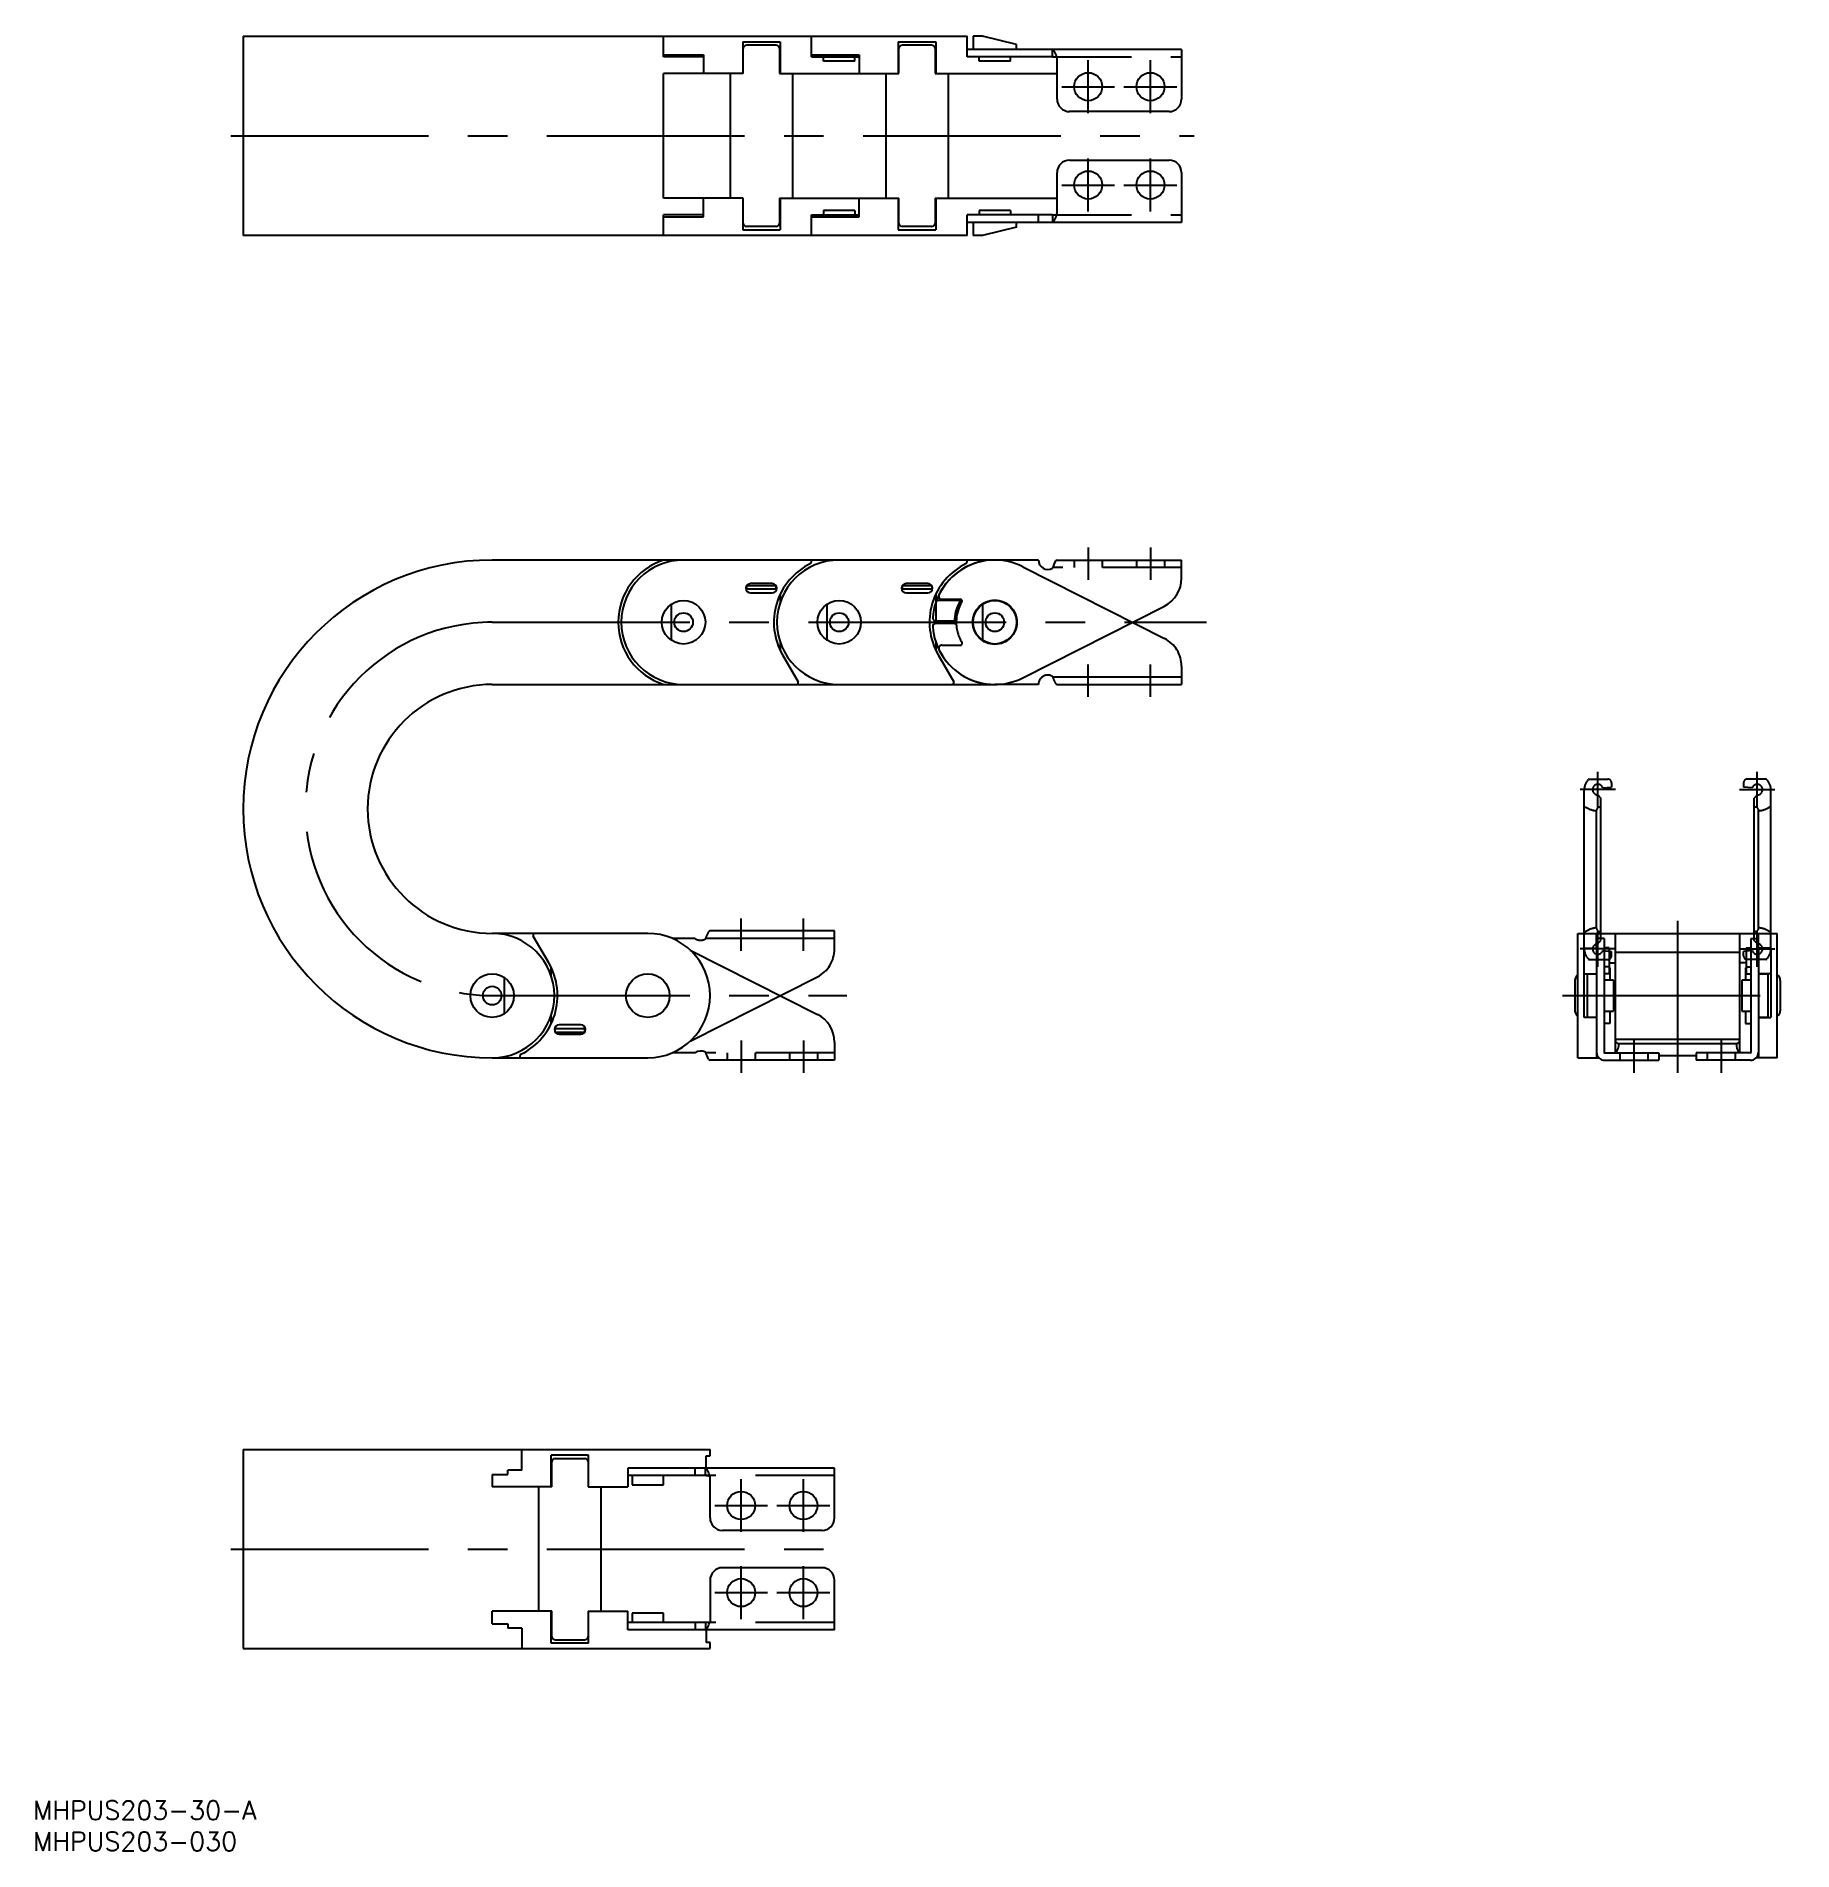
# Model space of a CAD drawing. Extents: x -98 to 184, y -137 to 154.
import ezdxf

# ---------------------------------------------------------------- set-up
doc = ezdxf.new("R2010")
doc.units = 0
for name, pattern in [('CENTER', [50.8, 31.75, -6.35, 6.35, -6.35]), ('DASHED', [19.05, 12.7, -6.35]), ('PHANTOM', [63.5, 31.75, -6.35, 6.35, -6.35, 6.35, -6.35])]:
    doc.linetypes.add(name, pattern=pattern)
doc.layers.get('0').update_dxf_attribs({"linetype": 'CONTINUOUS'})
doc.layers.add('CENTER', color=1, linetype='CENTER')
doc.styles.get("Standard").update_dxf_attribs({"font": 'txt.shx', "height": 3, "bigfont": 'bigfont.shx'})

msp = doc.modelspace()

# ---------------------------------------------------------------- linework, layer by layer
at = {"color": 7, "linetype": 'CONTINUOUS'}
for p, q in [((-65, 154.16), (51.3, 154.16)), ((-65, 154.16), (-65, 122.16)), ((2.55, 150.86), (2.55, 154.16)), ((15.25, 153.26), (21.25, 153.26)), ((15.25, 153.26), (15.25, 148.16)), ((15.35, 151.71), (15.25, 151.71)), ((15.35, 148.16), (15.35, 152.22)), ((20.65, 152.72), (15.85, 152.72)), ((21.15, 152.22), (21.15, 148.16)), ((21.25, 151.71), (21.15, 151.71)), ((21.25, 153.26), (21.25, 148.16)), ((26.3, 150.86), (26.3, 154.16)), ((40.25, 153.26), (46.25, 153.26)), ((40.25, 153.26), (40.25, 148.16)), ((40.35, 151.71), (40.25, 151.71)), ((40.35, 148.16), (40.35, 152.22)), ((45.65, 152.72), (40.85, 152.72)), ((46.15, 152.22), (46.15, 148.16)), ((46.25, 152.06), (46.15, 152.06)), ((46.25, 151.71), (46.15, 151.71)), ((46.25, 153.26), (46.25, 148.16)), ((51.3, 150.86), (51.3, 154.16)), ((85.75, 152.06), (51.3, 152.06)), ((53.75, 154.16), (52.25, 154.16)), ((52.25, 154.16), (52.25, 152.06)), ((59.25, 152.84), (53.75, 154.16)), ((59.25, 152.06), (59.25, 152.84)), ((65, 150.86), (65, 152.06)), ((85.75, 152.06), (85.75, 144.06)), ((2.55, 151.16), (8.95, 151.16)), ((8.95, 150.86), (2.55, 150.86)), ((8.95, 151.16), (8.95, 148.16)), ((15.25, 150.21), (15.35, 150.21)), ((15.25, 149.06), (15.35, 149.06)), ((21.15, 150.21), (21.25, 150.21)), ((21.15, 149.06), (21.25, 149.06)), ((26.3, 151.16), (33.95, 151.16)), ((26.3, 150.86), (33.95, 150.86)), ((27.25, 151.16), (27.25, 150.86)), ((28.25, 150.16), (28.25, 150.86)), ((33.25, 150.16), (28.25, 150.16)), ((33.25, 150.16), (33.25, 150.86)), ((33.95, 151.16), (33.95, 148.16)), ((40.25, 150.21), (40.35, 150.21)), ((40.25, 149.06), (40.35, 149.06)), ((46.15, 150.21), (46.25, 150.21)), ((46.15, 149.06), (46.25, 149.06)), ((65, 150.86), (51.3, 150.86)), ((53.25, 150.16), (53.25, 150.86)), ((58.25, 150.16), (53.25, 150.16)), ((58.25, 150.16), (58.25, 150.86)), ((65.75, 144.06), (65.75, 150.76)), ((2.55, 128.16), (2.55, 148.16)), ((15.35, 148.16), (2.55, 148.16)), ((13.25, 148.16), (13.25, 128.16)), ((21.15, 148.16), (40.35, 148.16)), ((23.25, 148.16), (23.25, 128.16)), ((38.25, 148.16), (38.25, 128.16)), ((46.15, 148.16), (65.75, 148.16)), ((48.25, 148.16), (48.25, 128.16)), ((83.75, 142.06), (67.75, 142.06)), ((67.75, 134.26), (83.75, 134.26)), ((65.75, 125.56), (65.75, 132.26)), ((85.75, 132.26), (85.75, 124.26)), ((15.35, 128.16), (2.55, 128.16)), ((8.95, 125.46), (2.55, 125.46)), ((2.55, 122.16), (2.55, 125.46)), ((8.95, 125.16), (8.95, 128.16)), ((15.25, 128.16), (15.25, 123.06)), ((15.25, 127.26), (15.35, 127.26)), ((15.35, 126.11), (15.25, 126.11)), ((15.35, 124.11), (15.35, 128.16)), ((21.15, 128.16), (40.35, 128.16)), ((21.15, 128.16), (21.15, 124.11)), ((21.15, 127.26), (21.25, 127.26)), ((21.25, 126.11), (21.15, 126.11)), ((21.25, 128.16), (21.25, 123.06)), ((26.3, 125.46), (33.95, 125.46)), ((26.3, 122.16), (26.3, 125.46)), ((27.25, 125.46), (27.25, 125.16)), ((33.25, 126.16), (28.25, 126.16)), ((28.25, 126.16), (28.25, 125.46)), ((33.25, 126.16), (33.25, 125.46)), ((33.95, 125.16), (33.95, 128.16)), ((40.25, 128.16), (40.25, 123.06)), ((40.25, 127.26), (40.35, 127.26)), ((40.35, 126.11), (40.25, 126.11)), ((40.35, 124.11), (40.35, 128.16)), ((46.15, 128.16), (65.75, 128.16)), ((46.15, 128.16), (46.15, 124.11)), ((46.15, 127.26), (46.25, 127.26)), ((46.25, 126.11), (46.15, 126.11)), ((46.25, 128.16), (46.25, 123.06)), ((65, 125.46), (51.3, 125.46)), ((51.3, 122.16), (51.3, 125.46)), ((58.25, 126.16), (53.25, 126.16)), ((53.25, 126.16), (53.25, 125.46)), ((58.25, 126.16), (58.25, 125.46)), ((62.75, 124.26), (62.75, 125.46)), ((65, 125.46), (65, 124.26)), ((2.55, 125.16), (8.95, 125.16)), ((15.25, 124.61), (15.35, 124.61)), ((15.25, 123.06), (21.25, 123.06)), ((20.65, 123.61), (15.85, 123.61)), ((21.15, 124.61), (21.25, 124.61)), ((26.3, 125.16), (33.95, 125.16)), ((40.25, 124.61), (40.35, 124.61)), ((40.25, 123.06), (46.25, 123.06)), ((45.65, 123.61), (40.85, 123.61)), ((46.15, 124.61), (46.25, 124.61)), ((46.25, 124.26), (46.15, 124.26)), ((85.75, 124.26), (51.3, 124.26)), ((52.25, 124.26), (52.25, 122.16)), ((59.25, 123.48), (53.75, 122.16)), ((59.25, 123.48), (59.25, 124.26)), ((51.3, 122.16), (-65, 122.16)), ((53.75, 122.16), (52.25, 122.16)), ((62.75, 70), (-25, 70)), ((28.25, 70), (28.25, 69.68)), ((53.25, 70), (53.25, 69.68)), ((65.75, 70), (85.75, 70)), ((85.75, 67.07), (85.75, 70)), ((15.85, 65.82), (15.85, 65.3)), ((20.65, 65.3), (15.85, 65.3)), ((20.62, 65.87), (15.88, 65.87)), ((20, 66.2), (16.5, 66.2)), ((16.5, 64.7), (20, 64.7)), ((20.65, 65.3), (20.65, 65.82)), ((21.25, 64.47), (21.25, 63.12)), ((40.85, 65.82), (40.85, 65.3)), ((45.65, 65.3), (40.85, 65.3)), ((45.62, 65.87), (40.88, 65.87)), ((45, 66.2), (41.5, 66.2)), ((41.5, 64.7), (45, 64.7)), ((45.65, 65.82), (45.65, 65.3)), ((46.25, 64.47), (46.25, 59.8)), ((3.75, 62.87), (3.75, 57.13)), ((21.38, 63.5), (21.25, 63.5)), ((28.75, 62.87), (28.75, 57.13)), ((50.27, 63.5), (46.25, 63.5)), ((47.23, 63.7), (50.21, 63.7)), ((53.75, 62.87), (53.75, 57.13)), ((55.16, 63.5), (56.34, 63.5)), ((60.27, 51.08), (83.01, 62.61)), ((46.25, 60), (49.25, 60)), ((49.25, 59.8), (46.28, 59.8)), ((21.25, 56.88), (21.25, 55.53)), ((46.25, 56.88), (46.25, 55.53)), ((21.66, 54.75), (24.14, 50.45)), ((46.66, 54.75), (49.14, 50.45)), ((-25, 50), (55.75, 50)), ((28.59, 50.24), (28.53, 50)), ((53.59, 50.24), (53.53, 50)), ((0, 10), (-25, 10)), ((-22.84, 9.76), (-22.78, 10)), ((-15.91, 5.25), (-18.39, 9.55)), ((149.43, -10), (149.43, 10)), ((149.43, 10), (181.43, 10)), ((152.43, 7.51), (152.43, 10)), ((153.63, 9.2), (152.43, 9.2)), ((153.63, 9.2), (153.63, -9.1)), ((155.43, 10), (155.43, -9.2)), ((175.43, -9.2), (175.43, 10)), ((177.23, -9.1), (177.23, 9.2)), ((177.23, 9.2), (178.43, 9.2)), ((178.43, 7.51), (178.43, 10)), ((181.43, -10), (181.43, 10)), ((6.83, 7.31), (27.25, -3.01)), ((150.43, -3.5), (150.43, 7.6)), ((150.43, 7.6), (152.43, 7.6)), ((152.43, 7.51), (152.43, -9.1)), ((154.43, 7.69), (153.63, 7.69)), ((154.43, 7.69), (154.43, 3.5)), ((155.43, 7), (175.43, 7)), ((176.43, 7.69), (177.23, 7.69)), ((176.43, 7.69), (176.43, 3.5)), ((180.43, 7.6), (178.43, 7.6)), ((178.43, 7.51), (178.43, -9.1)), ((180.43, 7.6), (180.43, -3.5)), ((-15.5, 3.12), (-15.5, 4.47)), ((150.43, 3.5), (152.43, 3.5)), ((150.93, 3.5), (150.93, -3.5)), ((152.43, 3.45), (150.93, 3.45)), ((154.43, 4.6), (153.63, 4.6)), ((154.43, 3.5), (153.63, 3.5)), ((154.43, 5.25), (155.43, 5.25)), ((154.43, 4.47), (154.53, 4.47)), ((154.53, 4.47), (154.53, 2.5)), ((176.43, 5.25), (175.43, 5.25)), ((176.43, 4.47), (176.33, 4.47)), ((176.33, 4.47), (176.33, 2.5)), ((176.43, 4.6), (177.23, 4.6)), ((176.43, 3.5), (177.23, 3.5)), ((180.43, 3.5), (178.43, 3.5)), ((179.93, 3.45), (178.43, 3.45)), ((179.93, 3.5), (179.93, -3.5)), ((-23, -2.87), (-23, 2.87)), ((148.93, 2.45), (148.93, -2.45)), ((155.13, 2.5), (153.63, 2.5)), ((155.13, 2.5), (155.13, -2.5)), ((175.73, 2.5), (175.73, -2.5)), ((177.23, 2.5), (175.73, 2.5)), ((181.93, 2.45), (181.93, -2.45)), ((153.63, -2.5), (155.13, -2.5)), ((154.53, -2.5), (154.53, -4.47)), ((175.73, -2.5), (177.23, -2.5)), ((176.33, -2.5), (176.33, -4.47)), ((-15.63, -3.5), (-15.5, -3.5)), ((-15.5, -4.47), (-15.5, -3.12)), ((-14.9, -5.3), (-10.1, -5.3)), ((-14.9, -5.82), (-14.9, -5.3)), ((-10.75, -4.7), (-14.25, -4.7)), ((-10.1, -5.82), (-10.1, -5.3)), ((152.43, -3.5), (150.43, -3.5)), ((150.93, -3.45), (152.43, -3.45)), ((154.53, -4.47), (153.63, -4.47)), ((176.33, -4.47), (177.23, -4.47)), ((178.43, -3.45), (179.93, -3.45)), ((178.43, -3.5), (180.43, -3.5)), ((-14.87, -5.87), (-10.13, -5.87)), ((-14.25, -6.2), (-10.75, -6.2)), ((30, -7.48), (30, -10.4)), ((155.43, -7), (175.43, -7)), ((155.93, -7.7), (174.93, -7.7)), ((-25, -10), (0, -10)), ((-22.5, -10), (-22.5, -9.68)), ((7.6, -9.2), (3.92, -9.2)), ((30, -10.4), (10, -10.4)), ((149.43, -10), (152.79, -10)), ((152.43, -9.2), (152.43, -9.2)), ((152.43, -9.2), (152.43, -10)), ((153.73, -9.2), (162.43, -9.2)), ((153.73, -10.4), (162.43, -10.4)), ((162.43, -9.2), (162.43, -10.4)), ((168.43, -9.7), (162.43, -9.7)), ((177.13, -9.2), (168.43, -9.2)), ((168.43, -9.2), (168.43, -10.4)), ((177.13, -10.4), (168.43, -10.4)), ((181.43, -10), (178.06, -10)), ((178.42, -9.2), (178.43, -9.2)), ((178.43, -9.2), (178.43, -10)), ((-65, -72.94), (10, -72.94)), ((-65, -72.94), (-65, -104.94)), ((-20.25, -76.24), (-20.25, -72.94)), ((-9.5, -73.84), (-15.5, -73.84)), ((-15.5, -78.94), (-15.5, -73.84)), ((-15.4, -75.39), (-15.5, -75.39)), ((-15.4, -78.94), (-15.4, -74.88)), ((-14.9, -74.38), (-10.1, -74.38)), ((-9.6, -74.88), (-9.6, -78.94)), ((-9.5, -75.39), (-9.6, -75.39)), ((-9.5, -78.94), (-9.5, -73.84)), ((9.37, -73.94), (10, -73.94)), ((9.37, -75.94), (9.37, -73.94)), ((10, -73.94), (10, -72.94)), ((-25, -76.94), (-22.5, -76.94)), ((-25, -76.94), (-25, -78.94)), ((-22.5, -76.94), (-22.5, -76.24)), ((-20.25, -76.24), (-22.5, -76.24)), ((-15.5, -76.89), (-15.4, -76.89)), ((-15.4, -78.04), (-15.5, -78.04)), ((-9.6, -76.89), (-9.5, -76.89)), ((-9.5, -78.04), (-9.6, -78.04)), ((30, -75.94), (-3.2, -75.94)), ((-3.2, -75.94), (-3.2, -78.94)), ((9.25, -77.14), (-3.2, -77.14)), ((-2.5, -77.14), (-2.5, -78.64)), ((-2.5, -78.64), (2.5, -78.64)), ((2.5, -78.64), (2.5, -77.14)), ((7.6, -77.14), (7.6, -75.94)), ((9.25, -77.14), (9.25, -75.94)), ((10, -83.94), (10, -77.24)), ((30, -83.94), (30, -75.94)), ((-15.4, -78.94), (-25, -78.94)), ((-17.5, -98.94), (-17.5, -78.94)), ((-9.6, -78.94), (-3.2, -78.94)), ((-7.5, -98.94), (-7.5, -78.94)), ((28, -85.94), (12, -85.94)), ((28, -91.94), (12, -91.94)), ((10, -93.94), (10, -100.64)), ((30, -101.94), (30, -93.94)), ((-15.4, -98.94), (-25, -98.94)), ((-25, -100.94), (-25, -98.94)), ((-15.5, -104.04), (-15.5, -98.94)), ((-15.4, -103), (-15.4, -98.94)), ((-9.6, -98.94), (-3.2, -98.94)), ((-9.6, -98.94), (-9.6, -103)), ((-9.5, -104.04), (-9.5, -98.94)), ((-3.2, -101.94), (-3.2, -98.94)), ((-25, -100.94), (-22.5, -100.94)), ((-22.5, -100.94), (-22.5, -101.64)), ((-20.25, -101.64), (-22.5, -101.64)), ((-20.25, -101.64), (-20.25, -104.94)), ((-15.4, -99.84), (-15.5, -99.84)), ((-15.4, -100.99), (-15.5, -100.99)), ((-9.5, -99.84), (-9.6, -99.84)), ((-9.5, -100.99), (-9.6, -100.99)), ((9.25, -100.74), (-3.2, -100.74)), ((30, -101.94), (-3.2, -101.94)), ((2.5, -99.24), (-2.5, -99.24)), ((-2.5, -99.24), (-2.5, -100.74)), ((2.5, -100.74), (2.5, -99.24)), ((7.6, -100.74), (7.6, -101.94)), ((9.25, -100.74), (9.25, -101.94)), ((9.37, -101.94), (9.37, -103.94)), ((-65, -104.94), (10, -104.94)), ((-15.5, -102.49), (-15.4, -102.49)), ((-9.5, -104.04), (-15.5, -104.04)), ((-14.9, -103.5), (-10.1, -103.5)), ((-9.6, -102.49), (-9.5, -102.49)), ((10, -103.94), (9.37, -103.94)), ((10, -104.94), (10, -103.94))]:
    msp.add_line(p, q, dxfattribs=at)
at = {"color": 3, "linetype": 'DASHED'}
for p, q in [((65, 150.86), (85.75, 150.86)), ((65, 125.46), (85.75, 125.46)), ((68.5, 70), (68.5, 68.8)), ((73, 70), (73, 68.8)), ((78.5, 70), (78.5, 68.8)), ((83, 70), (83, 68.8)), ((85.75, 68.8), (65.03, 68.8)), ((30, -9.2), (9.28, -9.2)), ((12.75, -9.2), (12.75, -10.4)), ((17.25, -9.2), (17.25, -10.4)), ((22.75, -9.2), (22.75, -10.4)), ((27.25, -9.2), (27.25, -10.4)), ((156.18, -9.2), (156.18, -10.4)), ((160.68, -9.2), (160.68, -10.4)), ((170.18, -9.2), (170.18, -10.4)), ((174.68, -9.2), (174.68, -10.4)), ((30, -77.14), (9.25, -77.14)), ((30, -100.74), (9.25, -100.74))]:
    msp.add_line(p, q, dxfattribs=at)
at = {"color": 3, "linetype": 'PHANTOM'}
for p, q in [((60.27, 68.92), (83.01, 57.39)), ((49.25, 60.2), (46.28, 60.2)), ((47.23, 56.3), (50.21, 56.3)), ((70.75, 48), (70.75, 53.2)), ((80.75, 48), (80.75, 53.2)), ((85.75, 52.93), (85.75, 50)), ((62.75, 50), (55.75, 50)), ((85.75, 51.2), (65.03, 51.2)), ((65.75, 50), (85.75, 50)), ((152.63, 30.25), (152.63, 35.95)), ((178.23, 30.25), (178.23, 35.95)), ((155.48, 33.1), (149.78, 33.1)), ((150.43, 7.5), (150.43, 33.1)), ((151.23, 34.8), (154.23, 34.8)), ((152.63, 32.25), (153.13, 31.75)), ((153.43, 33.37), (154.83, 33.49)), ((154.83, 34.2), (154.83, 33.49)), ((175.38, 33.1), (181.08, 33.1)), ((176.03, 34.2), (176.03, 33.49)), ((177.42, 33.37), (176.03, 33.49)), ((179.62, 34.8), (176.63, 34.8)), ((178.23, 32.25), (177.73, 31.75)), ((180.43, 7.5), (180.43, 33.1)), ((150.43, 30.3), (150.7, 30.3)), ((152.43, 10.8), (152.43, 29.8)), ((152.93, 30.3), (153.13, 30.3)), ((153.13, 8.85), (153.13, 31.75)), ((177.73, 8.85), (177.73, 31.75)), ((177.93, 30.3), (177.73, 30.3)), ((178.43, 10.8), (178.43, 29.8)), ((180.43, 30.3), (180.16, 30.3)), ((15, 7.2), (15, 12.4)), ((25, 7.2), (25, 12.4)), ((7.6, 9.2), (3.92, 9.2)), ((30, 9.2), (9.28, 9.2)), ((30, 10.4), (10, 10.4)), ((30, 7.48), (30, 10.4)), ((150.43, 10.3), (150.7, 10.3)), ((152.63, 4.65), (152.63, 10.35)), ((152.63, 8.35), (153.13, 8.85)), ((152.93, 10.3), (153.13, 10.3)), ((177.93, 10.3), (177.73, 10.3)), ((178.23, 8.35), (177.73, 8.85)), ((178.23, 4.65), (178.23, 10.35)), ((180.43, 10.3), (180.16, 10.3)), ((155.48, 7.5), (149.78, 7.5)), ((153.43, 7.23), (154.83, 7.11)), ((154.83, 6.4), (154.83, 7.11)), ((175.38, 7.5), (181.08, 7.5)), ((177.42, 7.23), (176.03, 7.11)), ((176.03, 6.4), (176.03, 7.11)), ((6.83, -7.31), (27.25, 3.01)), ((151.23, 5.8), (154.23, 5.8)), ((179.62, 5.8), (176.63, 5.8))]:
    msp.add_line(p, q, dxfattribs=at)
at = {"color": 7, "linetype": 'CONTINUOUS'}
for centre, radius in [((70.75, 146.06), 2.25), ((80.75, 146.06), 2.25), ((70.75, 130.26), 2.25), ((80.75, 130.26), 2.25), ((5.75, 60), 3.5), ((5.75, 60), 1.5), ((30.75, 60), 3.5), ((30.75, 60), 1.5), ((55.75, 60), 3.55), ((55.75, 60), 3.5), ((55.75, 60), 1.5), ((-25, 0), 3.5), ((0, 0), 3.5), ((-25, 0), 1.5), ((15, -81.94), 2.25), ((25, -81.94), 2.25), ((15, -95.94), 2.25), ((25, -95.94), 2.25)]:
    msp.add_circle(centre, radius, dxfattribs=at)
at = {"color": 3, "linetype": 'PHANTOM'}
msp.add_circle((55.75, 60), 3.55, dxfattribs=at)
at = {"color": 7, "linetype": 'CONTINUOUS'}
for centre, radius, start, end in [((15.85, 152.22), 0.5, 90, 180), ((20.65, 152.22), 0.5, 0, 90), ((40.85, 152.22), 0.5, 90, 180), ((45.65, 152.22), 0.5, 0, 90), ((64.98, 151.82), 0.243, 52.5748, 86.7865), ((64.27, 151.12), 1.24, 23.0978, 45.9017), ((64.91, 147.35), 3.51, 76.2231, 88.621), ((55.94, 147.32), 10.39, 19.3482, 24.3701), ((67.75, 144.06), 2, 180, 270), ((83.75, 144.06), 2, 270, 0), ((67.75, 132.26), 2, 90, 180), ((83.75, 132.26), 2, 0, 90), ((64.91, 128.97), 3.51, 271.379, 283.7769), ((55.94, 129.01), 10.39, 335.6299, 340.6518), ((15.85, 124.11), 0.5, 180, 270), ((20.65, 124.11), 0.5, 270, 0), ((40.85, 124.11), 0.5, 180, 270), ((45.65, 124.11), 0.5, 270, 0), ((64.98, 124.51), 0.243, 273.2135, 307.4252), ((64.27, 125.21), 1.24, 314.0983, 336.9022), ((-25, 30), 40, 90, 270), ((5.75, 60), 10.5, 107.7528, 252.2472), ((5.75, 60), 10, 90, 270), ((30.75, 60), 10, 90, 270), ((26, 69.7), 0.3, 296.0843, 90), ((55.75, 60), 10, 90, 153.7617), ((51, 69.7), 0.3, 296.0843, 90), ((64.25, 70), 1.5, 180, 299.9264), ((65.86, 69.56), 0.451, 103.7318, 147.5726), ((30.75, 60), 10.5, 116.0843, 210), ((55.75, 60), 10.5, 116.0843, 210), ((71.15, 66.69), 6.47, 151.2539, 161.9158), ((80.75, 67.07), 5, 296.8883, 0), ((16.5, 65.45), 0.75, 90, 270), ((15.85, 65.8), 0.5, 260.0563, 270), ((20, 65.45), 0.75, 270, 90), ((20.65, 65.8), 0.5, 270, 279.9437), ((41.5, 65.45), 0.75, 90, 270), ((40.85, 65.8), 0.5, 260.0563, 270), ((45, 65.45), 0.75, 270, 90), ((45.65, 65.8), 0.5, 270, 279.9437), ((47.23, 64.2), 0.5, 153.7617, 270), ((55.75, 60), 6.5, 147.421, 180), ((55.75, 60), 6.2, 148.4611, 179.1185), ((50.21, 63.4), 0.3, 328.4611, 90), ((46.28, 59.3), 0.5, 90, 184.2256), ((55.75, 60), 10, 184.2256, 296.8883), ((49.25, 60.1), 0.3, 270, 359.1185), ((-25, 30), 20, 90, 270), ((23.88, 50.3), 0.3, 270, 30), ((48.88, 50.3), 0.3, 270, 30), ((-25, 0), 10, 270, 90), ((-18.13, 9.7), 0.3, 90, 210), ((0, 0), 10, 270, 90), ((-25, 0), 10.5, 296.0843, 30), ((149.93, 2.45), 1, 120, 180), ((180.93, 2.45), 1, 0, 60), ((149.93, -2.45), 1, 180, 240), ((180.93, -2.45), 1, 300, 0), ((-14.25, -5.45), 0.75, 90, 270), ((-14.9, -5.8), 0.5, 90, 99.9437), ((-10.75, -5.45), 0.75, 270, 90), ((-10.1, -5.8), 0.5, 80.0563, 90), ((25, -7.48), 5, 0, 63.1979), ((155.93, -7.2), 0.5, 180, 270), ((152.63, -7.5), 3.4, 330, 356.6277), ((178.23, -7.5), 3.4, 183.3723, 210), ((174.93, -7.2), 0.5, 270, 0), ((-20.25, -9.7), 0.3, 116.0843, 270), ((8.5, -10.4), 1.5, 60.0736, 126.8699), ((15.4, -7.09), 6.47, 198.0842, 208.7461), ((10.11, -9.96), 0.451, 212.4274, 256.2682), ((153.73, -9.1), 1.3, 180, 270), ((153.73, -9.1), 0.1, 180, 270), ((177.13, -9.1), 1.3, 270, 0), ((177.13, -9.1), 0.1, 270, 0), ((-14.9, -74.88), 0.5, 90, 180), ((-10.1, -74.88), 0.5, 0, 90), ((9.23, -76.18), 0.24, 53.9224, 86.3025), ((9.16, -80.65), 3.51, 76.2228, 88.6213), ((8.58, -76.84), 1.17, 23.6397, 47.3055), ((0.33, -80.63), 10.24, 19.3278, 24.5442), ((12, -83.94), 2, 180, 270), ((28, -83.94), 2, 270, 0), ((12, -93.94), 2, 90, 180), ((28, -93.94), 2, 0, 90), ((9.16, -97.23), 3.51, 271.3787, 283.7772), ((9.23, -101.7), 0.24, 273.6975, 306.0776), ((8.58, -101.03), 1.17, 312.6945, 336.3603), ((0.33, -97.25), 10.24, 335.4558, 340.6722), ((-14.9, -103), 0.5, 180, 270), ((-10.1, -103), 0.5, 270, 0)]:
    msp.add_arc(centre, radius, start, end, dxfattribs=at)
at = {"color": 3, "linetype": 'PHANTOM'}
for centre, radius, start, end in [((55.75, 60), 10, 63.1117, 175.7744), ((46.28, 60.7), 0.5, 175.7744, 270), ((49.25, 59.9), 0.3, 0.8815, 90), ((55.75, 60), 6.2, 180.8815, 211.5389), ((47.23, 55.8), 0.5, 90, 206.2383), ((55.75, 60), 10, 206.2383, 270), ((50.21, 56.6), 0.3, 270, 31.5389), ((80.75, 52.93), 5, 0, 63.1117), ((64.25, 50), 1.5, 60.0736, 180), ((71.15, 53.31), 6.47, 198.0842, 208.7461), ((65.86, 50.44), 0.451, 212.4274, 256.2682), ((152.63, 33.1), 2.2, 129.4006, 180), ((152.63, 33.1), 0.85, 18.2919, 270), ((154.23, 34.2), 0.6, 0, 90), ((176.63, 34.2), 0.6, 90, 180), ((178.23, 33.1), 0.85, 270, 161.7081), ((178.23, 33.1), 2.2, 0, 50.5994), ((152.63, 33.1), 3.4, 235.4397, 266.6277), ((152.93, 29.8), 0.5, 90, 180), ((177.93, 29.8), 0.5, 0, 90), ((178.23, 33.1), 3.4, 273.3723, 304.5603), ((8.5, 10.4), 1.5, 233.1301, 299.9264), ((15.4, 7.09), 6.47, 151.2539, 161.9158), ((10.11, 9.96), 0.451, 103.7318, 147.5726), ((152.63, 7.5), 3.4, 93.3723, 124.5603), ((152.93, 10.8), 0.5, 180, 270), ((177.93, 10.8), 0.5, 270, 0), ((178.23, 7.5), 3.4, 55.4397, 86.6277), ((25, 7.48), 5, 296.8021, 0), ((152.63, 7.5), 2.2, 180, 230.5994), ((152.63, 7.5), 0.85, 90, 341.7081), ((154.23, 6.4), 0.6, 270, 0), ((176.63, 6.4), 0.6, 180, 270), ((178.23, 7.5), 0.85, 198.2919, 90), ((178.23, 7.5), 2.2, 309.4006, 0)]:
    msp.add_arc(centre, radius, start, end, dxfattribs=at)
at = {"layer": 'CENTER', "color": 1, "linetype": 'CENTER'}
for p, q in [((70.75, 141.81), (70.75, 150.31)), ((80.75, 141.81), (80.75, 150.31)), ((66.5, 146.06), (75, 146.06)), ((76.5, 146.06), (85, 146.06)), ((-67, 138.16), (87.75, 138.16)), ((70.75, 126.01), (70.75, 134.51)), ((80.75, 126.01), (80.75, 134.51)), ((66.5, 130.26), (75, 130.26)), ((76.5, 130.26), (85, 130.26)), ((70.75, 72), (70.75, 66.8)), ((80.75, 72), (80.75, 66.8)), ((-25, 60), (89.75, 60)), ((165.43, 12), (165.43, -12.4)), ((-25, 0), (32, 0)), ((146.93, 0), (183.93, 0)), ((15, -7.2), (15, -12.4)), ((25, -7.2), (25, -12.4)), ((158.43, -7.2), (158.43, -12.4)), ((172.43, -7.2), (172.43, -12.4)), ((15, -86.19), (15, -77.69)), ((25, -86.19), (25, -77.69)), ((10.75, -81.94), (19.25, -81.94)), ((20.75, -81.94), (29.25, -81.94)), ((-67, -88.94), (32, -88.94)), ((15, -100.19), (15, -91.69)), ((25, -100.19), (25, -91.69)), ((10.75, -95.94), (19.25, -95.94)), ((20.75, -95.94), (29.25, -95.94))]:
    msp.add_line(p, q, dxfattribs=at)
msp.add_arc((-25, 30), 30, 90, 270, dxfattribs=at)

# ---------------------------------------------------------------- texts
at = {"color": 7, "linetype": 'CONTINUOUS'}
for s, p in [('MHPUS203-30-A', (-98.75, -132.41)), ('MHPUS203-030', (-98.75, -137.41))]:
    msp.add_text(s, height=3, dxfattribs=at).set_placement(p)

doc.saveas('drawing.dxf')
